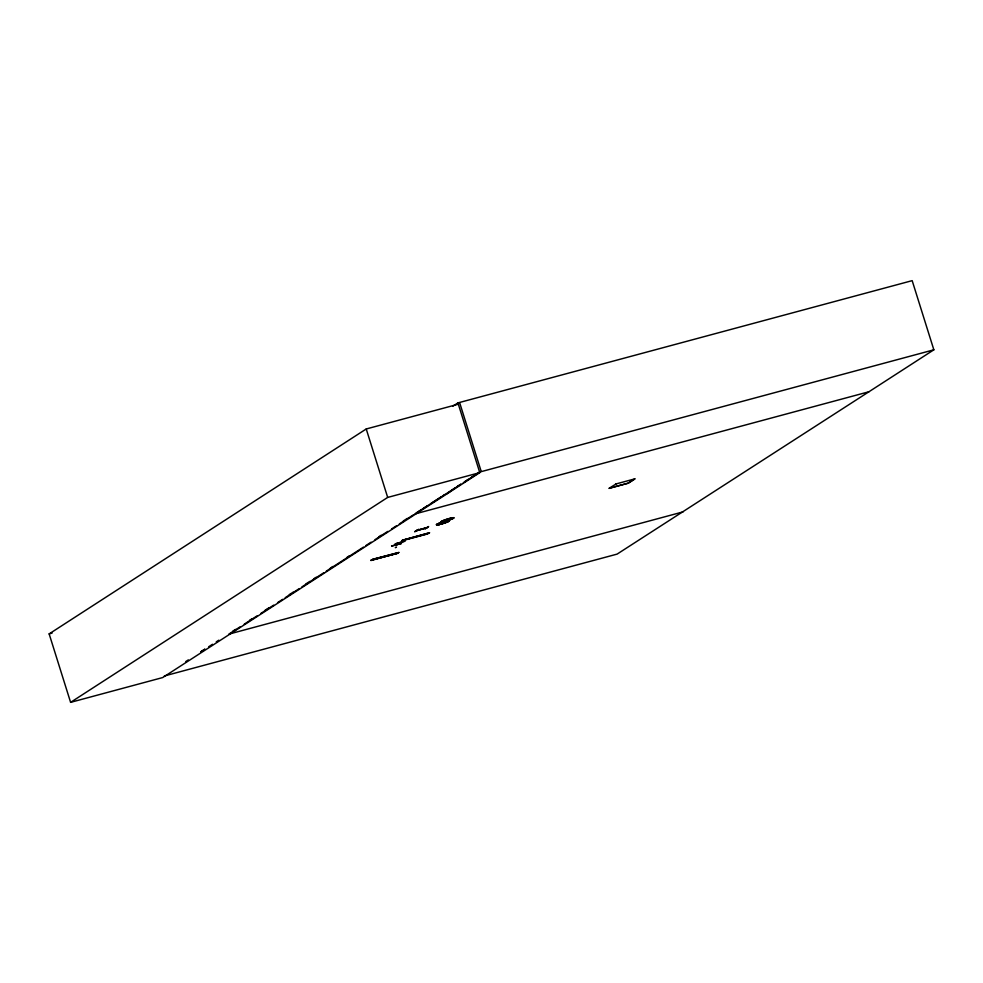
<?xml version="1.0" encoding="UTF-8"?>
<svg xmlns="http://www.w3.org/2000/svg" width="983" height="983" viewBox="0 0 983 983"><rect width="100%" height="100%" fill="white"/><g stroke="black" fill="none" stroke-linecap="round" stroke-linejoin="round"><path stroke-width="1.47" d="M370.947 560.249L397.562 553.257M372.373 559.352L398.643 552.581M397.501 553.343L371.316 560.015M401.666 540.589L427.666 533.744M403.091 539.692L402.735 540.208L429.645 532.749L402.932 540.06M426.511 527.896L416.632 530.685L427.15 527.564L417.222 530.218M400.142 542.555L396.382 544.828L396.038 543.82M414.691 514.023L868.935 391.762L933.85 349.813L912.175 280.647L457.931 402.907L479.778 472.639L162.699 677.557L70.604 702.354L49.15 633.9L366.229 428.981L458.336 404.197M452.942 406.139L457.931 402.907M70.604 702.354L387.683 497.423L479.778 472.639M185.775 661.559L188.318 659.912M201.048 651.692L204.869 649.222M208.691 646.753L212.5 644.283M232.91 631.098L235.465 629.439M249.571 620.334L252.127 618.676M264.943 610.394L268.789 607.912M289.297 594.654L293.143 592.171M305.959 583.89L309.805 581.408M313.651 578.913L316.219 577.254M330.313 568.149L332.881 566.491M346.974 557.386L349.543 555.727M379.02 536.669L381.576 535.01M403.374 520.929L407.22 518.446M240.38 626.675L228.842 634.133L683.087 511.873M244.226 624.193L257.042 615.899M260.888 613.417L273.704 605.135M277.55 602.653L282.674 599.335M285.242 597.676L290.366 594.371M292.934 592.712L299.336 588.571M301.904 586.912L307.028 583.595M309.596 581.948L323.69 572.831M326.258 571.172L363.427 547.15M365.983 545.491L371.107 542.186M374.953 539.704L380.089 536.386M382.645 534.727L387.769 531.41M391.615 528.928L396.751 525.622M399.307 523.964L404.431 520.646M406.999 518.987L413.413 514.846M427.175 505.95L415.944 513.212L421.093 509.894M429.669 504.34L440.9 497.079M443.407 495.469L445.901 493.847M454.637 488.207L447.326 493.613M457.132 486.585L460.88 484.164M464.627 481.756L468.363 479.335M470.869 477.713L479.606 472.073L933.85 349.813M414.777 531.656L418.697 529.346L414.777 531.68M395.289 547.642L395.756 547.654M395.952 547.064L396.468 547.052M404.812 541.289L395.055 543.918L404.799 541.129M428.576 526.605L425.086 528.903L428.49 526.556M615.997 484.017L608.882 488.416L628.407 483.157L635.165 478.782L615.641 484.041M634.44 479.053L628.051 483.181L609.62 488.146M200.901 651.729L204.734 649.259M216.26 641.838L218.816 640.191M423.648 508.248L428.772 504.955M431.328 503.296L444.132 495.051M446.687 493.405L460.769 484.336M463.337 482.69L481.129 471.226L459.86 403.349M396.272 543.66L396.727 544.742M396.641 544.643L396.419 543.611M868.935 391.762L617.115 554.105L164.345 675.972M49.15 633.9L52.074 633.113M427.998 533.806L401.654 540.896M372.692 559.45L399.024 552.397M397.845 553.122L370.898 560.543M366.229 428.981L387.683 497.423M391.615 546.032L401.433 543.476L391.615 546.032M443.861 521.555A6.746 0.713 -17.4 0 0 453.9 517.881A6.746 0.713 -17.4 0 0 444.648 520.007A6.746 0.713 -17.4 0 0 443.861 521.555A6.758 0.713 -17.4 0 0 453.913 517.906A6.758 0.713 -17.4 0 0 444.66 520.032A6.758 0.713 -17.4 0 0 443.861 521.58M439.352 524.467A6.746 0.713 -17.4 0 0 449.391 520.793A6.746 0.713 -17.4 0 0 440.151 522.919A6.746 0.713 -17.4 0 0 439.352 524.467A6.758 0.713 -17.4 0 0 449.415 520.818A6.758 0.713 -17.4 0 0 440.151 522.944A6.758 0.713 -17.4 0 0 439.352 524.492M439.364 524.504A6.746 0.713 -17.4 0 0 449.403 520.83A6.746 0.713 -17.4 0 0 440.163 522.956A6.746 0.713 -17.4 0 0 439.364 524.504"/></g></svg>
